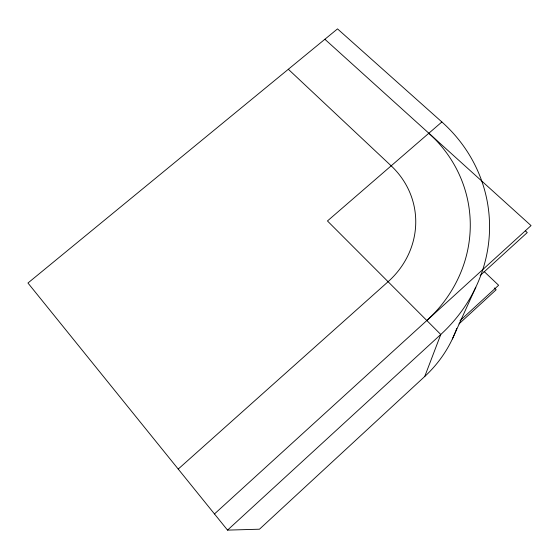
<?xml version="1.0" encoding="UTF-8"?>
<svg xmlns="http://www.w3.org/2000/svg" width="559" height="559" viewBox="0 0 559 559"><rect width="100%" height="100%" fill="white"/><g stroke="black" fill="none" stroke-linecap="round" stroke-linejoin="round"><path stroke-width="0.84" d="M424.742 376.473L440.778 334.485A159.483 147.925 -8.9 0 0 441.876 121.967L337.517 28.886L27.95 283.022L227.534 530.114L259.467 529.205L424.742 376.473A126.048 120.094 -7.1 0 0 456.787 328.343M452.378 338.964L475.821 287.221M460.064 320.649L498.607 285.251L484.038 271.436M458.953 323.94L496.154 289.751L494.261 287.948M227.534 530.114L440.778 334.485L327.448 220.959L441.876 121.967M214.474 513.945L531.05 225.598L324.877 39.263M480.174 275.503L527.256 232.572L525.32 230.811M178.223 469.064L388.093 281.708A87.581 81.125 -9.1 0 0 391.174 165.834L288.332 69.267M428.851 133.238A140.812 130.547 -9 0 1 426.838 320.524"/></g></svg>
